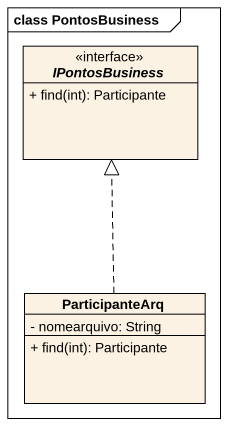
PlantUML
@startuml
mainframe class PontosBusiness
hide circle
hide empty members
skinparam classAttributeIconSize 0
interface IPontosBusiness <<interface>> {
  + find(int): Participante
}
class ParticipanteArq {
  - nomearquivo: String
  + find(int): Participante
}
ParticipanteArq .up.|> IPontosBusiness
@enduml
